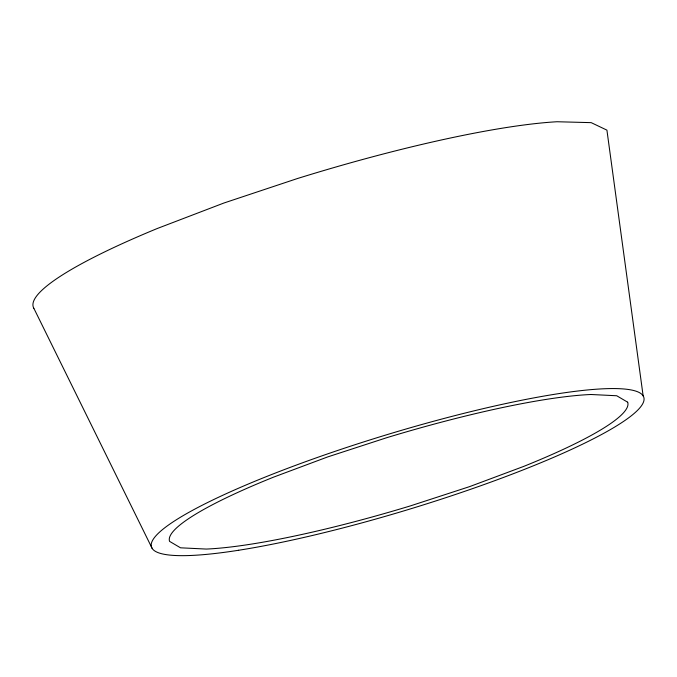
<?xml version="1.0" encoding="UTF-8"?>
<svg xmlns="http://www.w3.org/2000/svg" width="677" height="677" viewBox="0 0 677 677"><rect width="100%" height="100%" fill="white"/><g stroke="black" fill="none" stroke-linecap="round" stroke-linejoin="round"><path stroke-width="1.02" d="M627.647 402.189L616.73 395.757L590.945 394.496A241.384 36.516 -16.9 0 0 386.575 437.748L327.71 456.916L273.677 477.099A236.442 35.763 -16.9 0 0 169.588 541.372L180.522 547.811L206.307 549.064A241.384 36.516 -16.9 0 0 410.668 505.812L469.533 486.645L523.566 466.461A236.442 35.763 -16.9 0 0 627.655 402.189M33.85 308.297L152.097 548.277M643.15 395.943L606.922 130.136L591.199 122.647L557.019 121.742A297.093 44.936 -16.9 0 0 297.347 178.559L223.969 202.998L157.166 228.547A304.912 46.121 -16.9 0 0 33.842 308.297M238.676 550.249A257.294 38.919 -16.9 0 0 640.197 407.419A257.294 38.919 -16.9 0 0 314.01 458.659A257.294 38.919 -16.9 0 0 238.676 550.249"/></g></svg>
